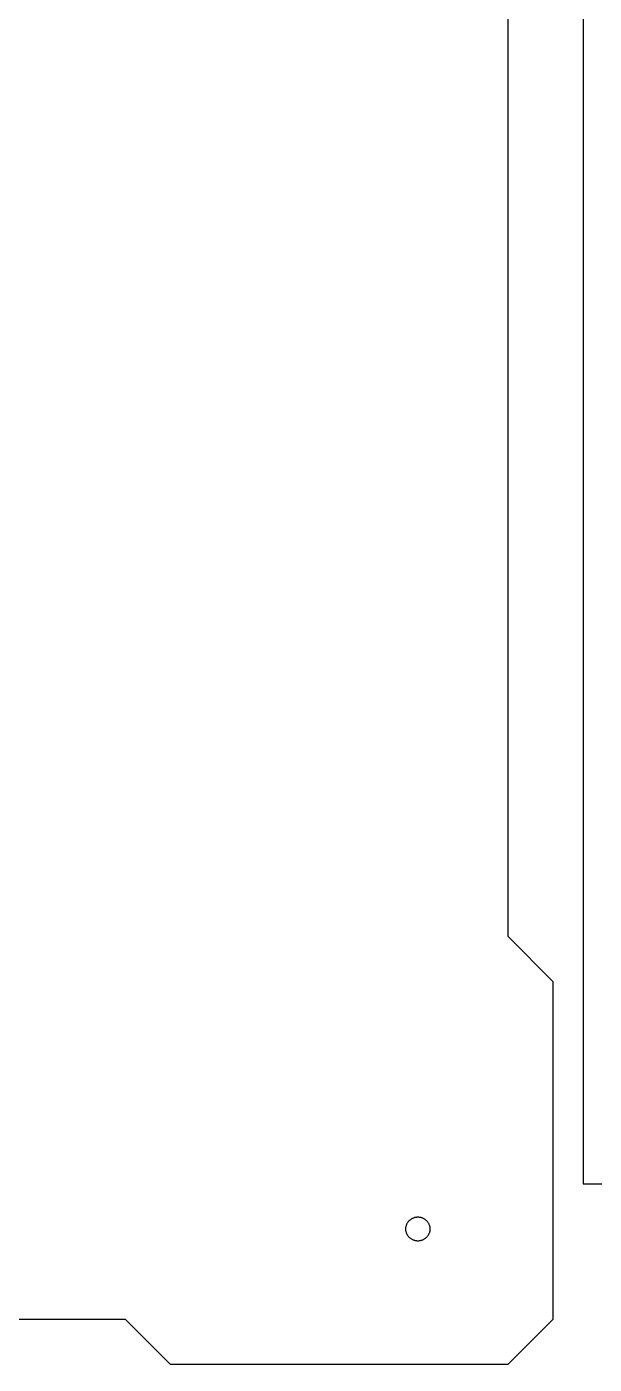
# Model space of a CAD drawing. Header units: metres. Extents: x 4 to 972, y 4 to 512.
# Drawn here: x 650 to 725.5, y 4 to 182 of the extents above; entities that cross this region are included whole.
import ezdxf

# ---------------------------------------------------------------- set-up
doc = ezdxf.new("R2010")
doc.units = ezdxf.units.M

msp = doc.modelspace()

# ---------------------------------------------------------------- linework, layer by layer
for p, q in [((724, 336), (724, 28)), ((714, 60.9117), (714, 303.088)), ((720, 54.9117), (714, 60.9117)), ((720, 10), (720, 54.9117)), ((724, 28), (733, 28)), ((700.868, 23.1317), (700.925, 23.1859)), ((700.925, 23.1859), (700.985, 23.2372)), ((700.985, 23.2372), (701.047, 23.2855)), ((701.047, 23.2855), (701.111, 23.3307)), ((701.111, 23.3307), (701.177, 23.3727)), ((701.177, 23.3727), (701.246, 23.4115)), ((701.246, 23.4115), (701.316, 23.4468)), ((701.316, 23.4468), (701.388, 23.4786)), ((701.388, 23.4786), (701.461, 23.5069)), ((701.461, 23.5069), (701.535, 23.5315)), ((701.535, 23.5315), (701.611, 23.5525)), ((701.611, 23.5525), (701.688, 23.5697)), ((701.688, 23.5697), (701.765, 23.5831)), ((701.765, 23.5831), (701.843, 23.5927)), ((701.843, 23.5927), (701.921, 23.5985)), ((701.921, 23.5985), (702, 23.6004)), ((702, 23.6004), (702.079, 23.5985)), ((702.079, 23.5985), (702.157, 23.5927)), ((702.157, 23.5927), (702.235, 23.5831)), ((702.235, 23.5831), (702.312, 23.5697)), ((702.312, 23.5697), (702.389, 23.5525)), ((702.389, 23.5525), (702.465, 23.5315)), ((702.465, 23.5315), (702.539, 23.5069)), ((702.539, 23.5069), (702.612, 23.4786)), ((702.612, 23.4786), (702.684, 23.4468)), ((702.684, 23.4468), (702.754, 23.4115)), ((702.754, 23.4115), (702.823, 23.3727)), ((702.823, 23.3727), (702.889, 23.3307)), ((702.889, 23.3307), (702.953, 23.2855)), ((702.953, 23.2855), (703.015, 23.2372)), ((703.015, 23.2372), (703.075, 23.1859)), ((703.075, 23.1859), (703.132, 23.1317)), ((700.4, 22), (700.401, 22.0785)), ((700.401, 21.9215), (700.4, 22)), ((700.401, 22.0785), (700.407, 22.1569)), ((700.407, 21.8431), (700.401, 21.9215)), ((700.407, 22.1569), (700.417, 22.2348)), ((700.417, 21.7652), (700.407, 21.8431)), ((700.417, 22.2348), (700.43, 22.3122)), ((700.43, 21.6878), (700.417, 21.7652)), ((700.43, 22.3122), (700.448, 22.3889)), ((700.448, 21.6111), (700.43, 21.6878)), ((700.448, 22.3889), (700.468, 22.4646)), ((700.468, 21.5354), (700.448, 21.6111)), ((700.468, 22.4646), (700.493, 22.5392)), ((700.493, 21.4608), (700.468, 21.5354)), ((700.493, 22.5392), (700.521, 22.6125)), ((700.521, 21.3875), (700.493, 21.4608)), ((700.521, 22.6125), (700.553, 22.6843)), ((700.553, 21.3157), (700.521, 21.3875)), ((700.553, 22.6843), (700.589, 22.7544)), ((700.589, 22.7544), (700.627, 22.8228)), ((700.627, 22.8228), (700.669, 22.8892)), ((700.669, 22.8892), (700.714, 22.9534)), ((700.714, 22.9534), (700.763, 23.0153)), ((700.763, 23.0153), (700.814, 23.0748)), ((700.814, 23.0748), (700.868, 23.1317)), ((703.132, 23.1317), (703.186, 23.0748)), ((703.186, 23.0748), (703.237, 23.0153)), ((703.237, 23.0153), (703.285, 22.9534)), ((703.285, 22.9534), (703.331, 22.8892)), ((703.331, 22.8892), (703.373, 22.8228)), ((703.373, 22.8228), (703.411, 22.7544)), ((703.411, 22.7544), (703.447, 22.6843)), ((703.447, 22.6843), (703.479, 22.6125)), ((703.479, 21.3875), (703.447, 21.3157)), ((703.479, 22.6125), (703.507, 22.5392)), ((703.507, 21.4608), (703.479, 21.3875)), ((703.507, 22.5392), (703.532, 22.4646)), ((703.532, 21.5354), (703.507, 21.4608)), ((703.532, 22.4646), (703.552, 22.3889)), ((703.552, 21.6111), (703.532, 21.5354)), ((703.552, 22.3889), (703.57, 22.3122)), ((703.57, 21.6878), (703.552, 21.6111)), ((703.57, 22.3122), (703.583, 22.2348)), ((703.583, 21.7652), (703.57, 21.6878)), ((703.583, 22.2348), (703.593, 22.1569)), ((703.593, 21.8431), (703.583, 21.7652)), ((703.593, 22.1569), (703.599, 22.0785)), ((703.599, 21.9215), (703.593, 21.8431)), ((703.599, 22.0785), (703.6, 22)), ((703.6, 22), (703.599, 21.9215)), ((700.589, 21.2455), (700.553, 21.3157)), ((700.627, 21.1772), (700.589, 21.2455)), ((700.669, 21.1108), (700.627, 21.1772)), ((700.714, 21.0466), (700.669, 21.1108)), ((700.763, 20.9847), (700.714, 21.0466)), ((700.814, 20.9252), (700.763, 20.9847)), ((700.868, 20.8683), (700.814, 20.9252)), ((700.925, 20.8141), (700.868, 20.8683)), ((700.985, 20.7628), (700.925, 20.8141)), ((701.047, 20.7145), (700.985, 20.7628)), ((701.111, 20.6693), (701.047, 20.7145)), ((701.177, 20.6272), (701.111, 20.6693)), ((701.246, 20.5885), (701.177, 20.6272)), ((701.316, 20.5532), (701.246, 20.5885)), ((701.388, 20.5214), (701.316, 20.5532)), ((701.461, 20.4931), (701.388, 20.5214)), ((701.535, 20.4685), (701.461, 20.4931)), ((701.611, 20.4475), (701.535, 20.4685)), ((701.688, 20.4303), (701.611, 20.4475)), ((701.765, 20.4169), (701.688, 20.4303)), ((701.843, 20.4072), (701.765, 20.4169)), ((701.921, 20.4015), (701.843, 20.4072)), ((702, 20.3995), (701.921, 20.4015)), ((702.079, 20.4015), (702, 20.3995)), ((702.157, 20.4072), (702.079, 20.4015)), ((702.235, 20.4169), (702.157, 20.4072)), ((702.312, 20.4303), (702.235, 20.4169)), ((702.389, 20.4475), (702.312, 20.4303)), ((702.465, 20.4685), (702.389, 20.4475)), ((702.539, 20.4931), (702.465, 20.4685)), ((702.612, 20.5214), (702.539, 20.4931)), ((702.684, 20.5532), (702.612, 20.5214)), ((702.754, 20.5885), (702.684, 20.5532)), ((702.823, 20.6272), (702.754, 20.5885)), ((702.889, 20.6693), (702.823, 20.6272)), ((702.953, 20.7145), (702.889, 20.6693)), ((703.015, 20.7628), (702.953, 20.7145)), ((703.075, 20.8141), (703.015, 20.7628)), ((703.132, 20.8683), (703.075, 20.8141)), ((703.186, 20.9252), (703.132, 20.8683)), ((703.237, 20.9847), (703.186, 20.9252)), ((703.285, 21.0466), (703.237, 20.9847)), ((703.331, 21.1108), (703.285, 21.0466)), ((703.373, 21.1772), (703.331, 21.1108)), ((703.411, 21.2455), (703.373, 21.1772)), ((703.447, 21.3157), (703.411, 21.2455)), ((420.912, 10), (663.088, 10)), ((663.088, 10), (669.088, 4)), ((714, 4), (720, 10)), ((669.088, 4), (714, 4))]:
    msp.add_line(p, q)

doc.saveas('drawing.dxf')
